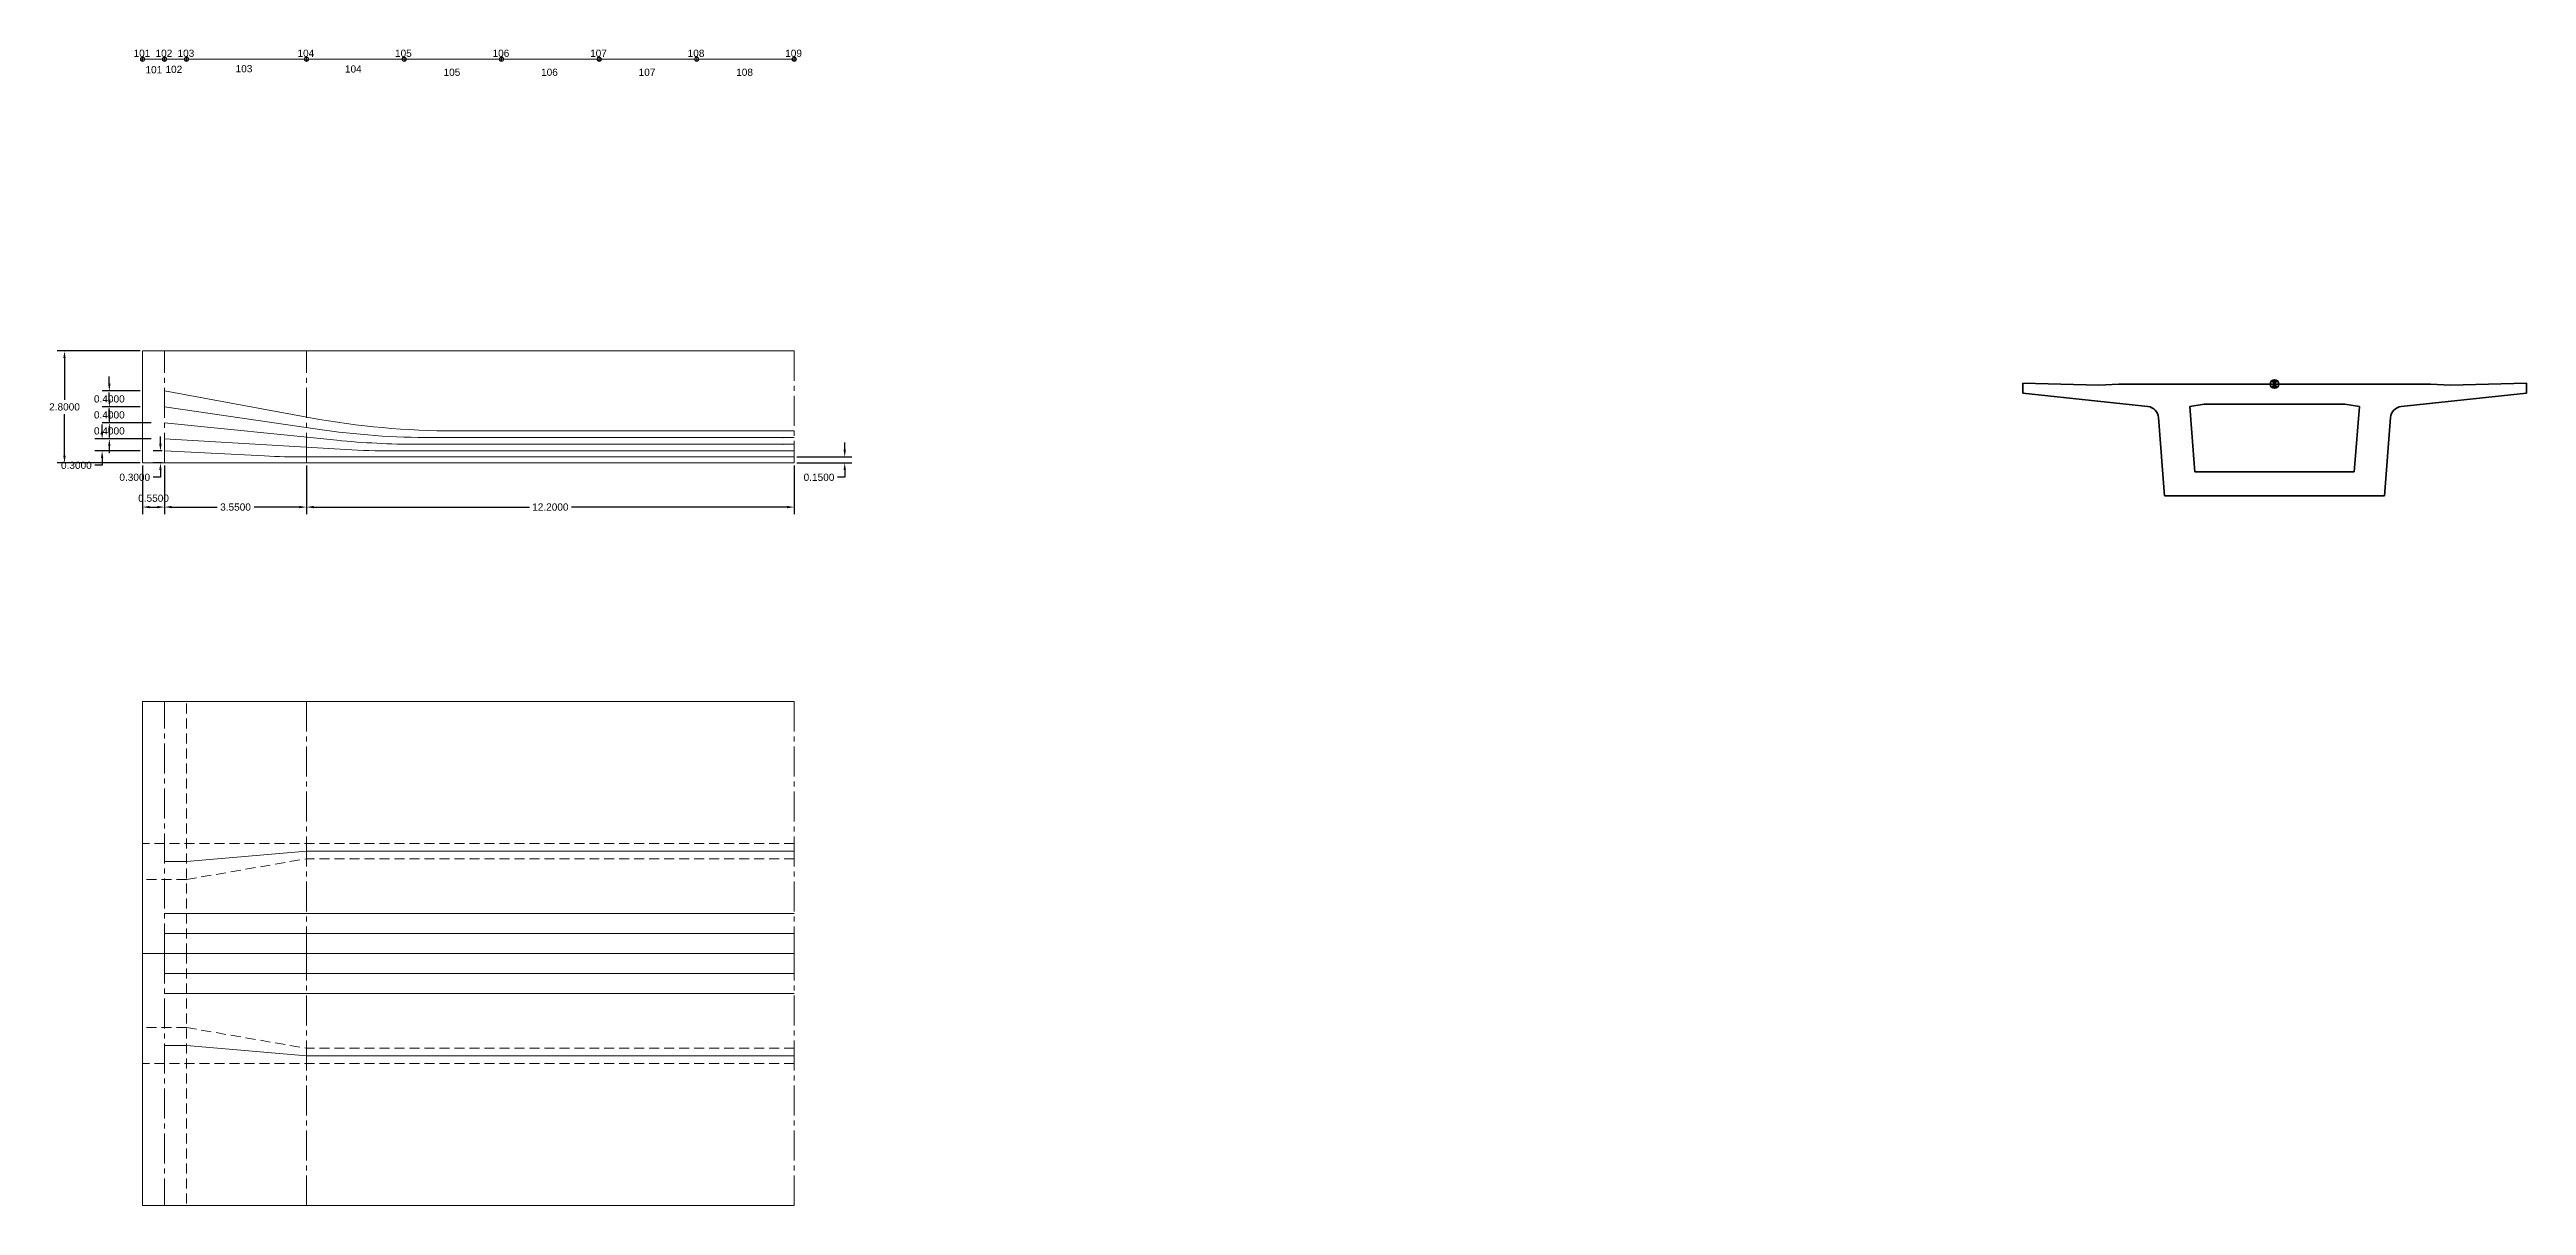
# Model space of a CAD drawing. Header units: metres. Extents: x -2.3 to 59.6, y -21.4 to 7.5.
import ezdxf

# ---------------------------------------------------------------- set-up
doc = ezdxf.new("R2010")
doc.units = ezdxf.units.M
doc.header["$MEASUREMENT"] = 0
doc.linetypes.add('CENTER2', pattern=[1.125, 0.75, -0.125, 0.125, -0.125])
doc.linetypes.add('HIDDEN', pattern=[0.375, 0.25, -0.125])
doc.layers.get('0').update_dxf_attribs({"lineweight": 5})
doc.layers.get('DEFPOINTS').update_dxf_attribs({"lineweight": 5})
for name, color, linetype, lineweight in [('1001', 10, 'Continuous', 5), ('1002', 30, 'Continuous', 5), ('1003', 50, 'Continuous', 5), ('1004', 70, 'Continuous', 5), ('1005', 90, 'Continuous', 5), ('2001', 160, 'Continuous', 5), ('2002', 181, 'Continuous', 5), ('2003', 80, 'Continuous', 5), ('2004', 51, 'Continuous', 5), ('3001', 7, 'Continuous', 5), ('3002', 7, 'Continuous', 5), ('3003', 7, 'Continuous', 5), ('3004', 7, 'Continuous', 5), ('beam', 7, 'Continuous', 5), ('center', 165, 'CENTER2', 9), ('Dim-ver', 7, 'Continuous', 5), ('elem', 7, 'Continuous', 5), ('Hidden', 165, 'HIDDEN', 15), ('horizontal', 7, 'Continuous', 5), ('node', 7, 'Continuous', 5), ('section', 4, 'Continuous', 35), ('vertical', 7, 'Continuous', 5)]:
    doc.layers.add(name, color=color, linetype=linetype, lineweight=lineweight)
doc.styles.get("Standard").update_dxf_attribs({"font": 'arial.ttf'})
doc.dimstyles.get("Standard").update_dxf_attribs({"dimtxt": 0.18, "dimasz": 0.18, "dimexe": 0.18, "dimexo": 0.0625, "dimgap": 0.09, "dimtad": 0, "dimtih": 1, "dimtoh": 1, "dimdec": 4, "dimzin": 0, "dimdsep": 46, "dimtxsty": 'Standard', "dimcen": 0.09, "dimadec": 0, "dimazin": 0, "dimtfac": 1, "dimtdec": 4, "dimtofl": 0, "dimtmove": 0, "dimatfit": 3, "dimfxl": 1, "dimtolj": 1, "dimtzin": 0, "dimarcsym": 0})

# ---------------------------------------------------------------- blocks, each defined once
blk = doc.blocks.new('*D114')
at = {"layer": 'DEFPOINTS', "color": 0, "transparency": 16777216}
for p in [(0.447, -2.8), (0.55, -2.5), (0.55, -2.8)]:
    blk.add_point(p, dxfattribs=at)
at = {"layer": 'Dim-ver', "color": 0, "lineweight": -2, "transparency": 16777216}
for p, q in [((0.447, -2.32), (0.447, -2.14)), ((0.488, -2.5), (0.267, -2.5)), ((0.488, -2.8), (0.267, -2.8)), ((0.447, -2.98), (0.447, -3.16)), ((0.447, -3.16), (0.267, -3.16))]:
    blk.add_line(p, q, dxfattribs=at)
at = {"layer": 'Dim-ver', "color": 0, "transparency": 16777216}
for points in [[(0.417, -2.32), (0.477, -2.32), (0.447, -2.5)], [(0.417, -2.98), (0.477, -2.98), (0.447, -2.8)]]:
    blk.add_solid(points, dxfattribs=at)
at = {"layer": 'Dim-ver', "color": 0, "transparency": 16777216, "insert": (-0.196, -3.16), "char_height": 0.18, "attachment_point": 5}
blk.add_mtext('\\A1;0.3000', dxfattribs=at)
blk = doc.blocks.new('*D115')
at = {"layer": 'DEFPOINTS', "color": 0, "transparency": 16777216}
for p in [(0, -2.8), (0.55, -2.8), (0.55, -3.904)]:
    blk.add_point(p, dxfattribs=at)
at = {"layer": 'Dim-ver', "color": 0, "lineweight": -2, "transparency": 16777216}
for p, q in [((0, -2.862), (0, -4.084)), ((0.55, -2.862), (0.55, -4.084)), ((0.18, -3.904), (0.37, -3.904))]:
    blk.add_line(p, q, dxfattribs=at)
at = {"layer": 'Dim-ver', "color": 0, "transparency": 16777216}
for points in [[(0.18, -3.874), (0.18, -3.934), (0, -3.904)], [(0.37, -3.874), (0.37, -3.934), (0.55, -3.904)]]:
    blk.add_solid(points, dxfattribs=at)
at = {"layer": 'Dim-ver', "color": 0, "transparency": 16777216, "insert": (0.275, -3.683), "char_height": 0.18, "attachment_point": 5}
blk.add_mtext('\\A1;0.5500', dxfattribs=at)
blk = doc.blocks.new('*D116')
at = {"layer": 'DEFPOINTS', "color": 0, "transparency": 16777216}
for p in [(0.55, -2.8), (4.1, -2.8), (4.1, -3.904)]:
    blk.add_point(p, dxfattribs=at)
at = {"layer": 'Dim-ver', "color": 0, "lineweight": -2, "transparency": 16777216}
for p, q in [((0.55, -2.862), (0.55, -4.084)), ((4.1, -2.862), (4.1, -4.084)), ((0.73, -3.904), (1.862, -3.904)), ((3.92, -3.904), (2.788, -3.904))]:
    blk.add_line(p, q, dxfattribs=at)
at = {"layer": 'Dim-ver', "color": 0, "transparency": 16777216}
for points in [[(0.73, -3.874), (0.73, -3.934), (0.55, -3.904)], [(3.92, -3.874), (3.92, -3.934), (4.1, -3.904)]]:
    blk.add_solid(points, dxfattribs=at)
at = {"layer": 'Dim-ver', "color": 0, "transparency": 16777216, "insert": (2.325, -3.904), "char_height": 0.18, "attachment_point": 5}
blk.add_mtext('\\A1;3.5500', dxfattribs=at)
blk = doc.blocks.new('*D117')
at = {"layer": 'DEFPOINTS', "color": 0, "transparency": 16777216}
for p in [(4.1, -2.8), (16.3, -2.8), (16.3, -3.904)]:
    blk.add_point(p, dxfattribs=at)
at = {"layer": 'Dim-ver', "color": 0, "lineweight": -2, "transparency": 16777216}
for p, q in [((4.1, -2.862), (4.1, -4.084)), ((16.3, -2.862), (16.3, -4.084)), ((4.28, -3.904), (9.675, -3.904)), ((16.12, -3.904), (10.725, -3.904))]:
    blk.add_line(p, q, dxfattribs=at)
at = {"layer": 'Dim-ver', "color": 0, "transparency": 16777216}
for points in [[(4.28, -3.874), (4.28, -3.934), (4.1, -3.904)], [(16.12, -3.874), (16.12, -3.934), (16.3, -3.904)]]:
    blk.add_solid(points, dxfattribs=at)
at = {"layer": 'Dim-ver', "color": 0, "transparency": 16777216, "insert": (10.2, -3.904), "char_height": 0.18, "attachment_point": 5}
blk.add_mtext('\\A1;12.2000', dxfattribs=at)
blk = doc.blocks.new('*D118')
at = {"layer": 'DEFPOINTS', "color": 0, "transparency": 16777216}
for p in [(-0.832, -1.8), (0.275, -1.8), (0.275, -2.2)]:
    blk.add_point(p, dxfattribs=at)
at = {"layer": 'Dim-ver', "color": 0, "lineweight": -2, "transparency": 16777216}
for p, q in [((0.213, -1.8), (-1.012, -1.8)), ((-0.832, -1.62), (-0.832, -1.44)), ((0.213, -2.2), (-1.012, -2.2)), ((-0.832, -2.38), (-0.832, -2.56))]:
    blk.add_line(p, q, dxfattribs=at)
at = {"layer": 'Dim-ver', "color": 0, "transparency": 16777216}
for points in [[(-0.862, -1.62), (-0.802, -1.62), (-0.832, -1.8)], [(-0.862, -2.38), (-0.802, -2.38), (-0.832, -2.2)]]:
    blk.add_solid(points, dxfattribs=at)
at = {"layer": 'Dim-ver', "color": 0, "transparency": 16777216, "insert": (-0.832, -2), "char_height": 0.18, "attachment_point": 5}
blk.add_mtext('\\A1;0.4000', dxfattribs=at)
blk = doc.blocks.new('*D119')
at = {"layer": 'DEFPOINTS', "color": 0, "transparency": 16777216}
for p in [(-0.832, -1.4), (0, -1.4), (0.275, -1.8)]:
    blk.add_point(p, dxfattribs=at)
at = {"layer": 'Dim-ver', "color": 0, "lineweight": -2, "transparency": 16777216}
for p, q in [((-0.832, -1.22), (-0.832, -1.04)), ((-0.062, -1.4), (-1.012, -1.4)), ((0.213, -1.8), (-1.012, -1.8)), ((-0.832, -1.98), (-0.832, -2.16))]:
    blk.add_line(p, q, dxfattribs=at)
at = {"layer": 'Dim-ver', "color": 0, "transparency": 16777216}
for points in [[(-0.862, -1.22), (-0.802, -1.22), (-0.832, -1.4)], [(-0.862, -1.98), (-0.802, -1.98), (-0.832, -1.8)]]:
    blk.add_solid(points, dxfattribs=at)
at = {"layer": 'Dim-ver', "color": 0, "transparency": 16777216, "insert": (-0.832, -1.6), "char_height": 0.18, "attachment_point": 5}
blk.add_mtext('\\A1;0.4000', dxfattribs=at)
blk = doc.blocks.new('*D120')
at = {"layer": 'DEFPOINTS', "color": 0, "transparency": 16777216}
for p in [(-0.832, -1), (0, -1), (0, -1.4)]:
    blk.add_point(p, dxfattribs=at)
at = {"layer": 'Dim-ver', "color": 0, "lineweight": -2, "transparency": 16777216}
for p, q in [((-0.062, -1), (-1.012, -1)), ((-0.832, -0.82), (-0.832, -0.64)), ((-0.062, -1.4), (-1.012, -1.4)), ((-0.832, -1.58), (-0.832, -1.76))]:
    blk.add_line(p, q, dxfattribs=at)
at = {"layer": 'Dim-ver', "color": 0, "transparency": 16777216}
for points in [[(-0.862, -0.82), (-0.802, -0.82), (-0.832, -1)], [(-0.862, -1.58), (-0.802, -1.58), (-0.832, -1.4)]]:
    blk.add_solid(points, dxfattribs=at)
at = {"layer": 'Dim-ver', "color": 0, "transparency": 16777216, "insert": (-0.832, -1.2), "char_height": 0.18, "attachment_point": 5}
blk.add_mtext('\\A1;0.4000', dxfattribs=at)
blk = doc.blocks.new('*D121')
at = {"layer": 'DEFPOINTS', "color": 0, "transparency": 16777216}
for p in [(0, -2.2), (-1.012, -2.5), (0, -2.5)]:
    blk.add_point(p, dxfattribs=at)
at = {"layer": 'Dim-ver', "color": 0, "lineweight": -2, "transparency": 16777216}
for p, q in [((-1.012, -2.02), (-1.012, -1.84)), ((-0.062, -2.2), (-1.192, -2.2)), ((-0.062, -2.5), (-1.192, -2.5)), ((-1.012, -2.86), (-1.192, -2.86)), ((-1.012, -2.68), (-1.012, -2.86))]:
    blk.add_line(p, q, dxfattribs=at)
at = {"layer": 'Dim-ver', "color": 0, "transparency": 16777216}
for points in [[(-1.042, -2.02), (-0.982, -2.02), (-1.012, -2.2)], [(-1.042, -2.68), (-0.982, -2.68), (-1.012, -2.5)]]:
    blk.add_solid(points, dxfattribs=at)
at = {"layer": 'Dim-ver', "color": 0, "transparency": 16777216, "insert": (-1.656, -2.86), "char_height": 0.18, "attachment_point": 5}
blk.add_mtext('\\A1;0.3000', dxfattribs=at)
blk = doc.blocks.new('node')
at = {"layer": 'node', "color": 1, "ltscale": 0.2}
for p, q in [((0.0535, 0), (-0.0535, 0)), ((0, 0.0535), (0, -0.0535))]:
    blk.add_line(p, q, dxfattribs=at)
at = {"layer": 'node', "color": 3, "ltscale": 250}
for radius in [0.0535, 0.0485]:
    blk.add_circle((0, 0), radius, dxfattribs=at)
blk = doc.blocks.new('ref')
at = {"layer": 'DEFPOINTS'}
h = blk.add_hatch(color=256, dxfattribs=at)
h.dxf.hatch_style = 1
h.paths.add_polyline_path([(0.038, 0.038, 0.414214), (-0.038, 0.038), (0, 0)])
h.paths.add_polyline_path([(-0.038, -0.038, 0.414214), (0.038, -0.038), (0, 0)])
at = {"layer": 'DEFPOINTS', "color": 1, "ltscale": 0.2}
for p, q in [((-0.038, 0.038), (0.038, -0.038)), ((0.038, 0.038), (-0.038, -0.038))]:
    blk.add_line(p, q, dxfattribs=at)
at = {"layer": 'section', "color": 3, "ltscale": 250}
blk.add_circle((0, 0), 0.0535, dxfattribs=at)
blk = doc.blocks.new('*D131')
at = {"layer": 'DEFPOINTS', "color": 0, "transparency": 16777216}
for p in [(16.3, -2.65), (16.3, -2.8), (17.563, -2.8)]:
    blk.add_point(p, dxfattribs=at)
at = {"layer": 'Dim-ver', "color": 0, "lineweight": -2, "transparency": 16777216}
for p, q in [((17.563, -2.47), (17.563, -2.29)), ((16.363, -2.65), (17.743, -2.65)), ((16.363, -2.8), (17.743, -2.8)), ((17.563, -2.98), (17.563, -3.16)), ((17.563, -3.16), (17.383, -3.16))]:
    blk.add_line(p, q, dxfattribs=at)
at = {"layer": 'Dim-ver', "color": 0, "transparency": 16777216}
for points in [[(17.533, -2.47), (17.593, -2.47), (17.563, -2.65)], [(17.533, -2.98), (17.593, -2.98), (17.563, -2.8)]]:
    blk.add_solid(points, dxfattribs=at)
at = {"layer": 'Dim-ver', "color": 0, "transparency": 16777216, "insert": (16.92, -3.16), "char_height": 0.18, "attachment_point": 5}
blk.add_mtext('\\A1;0.1500', dxfattribs=at)
blk = doc.blocks.new('*D132')
at = {"layer": 'DEFPOINTS', "color": 0, "transparency": 16777216}
for p in [(0, 0), (-1.953, -2.8), (0, -2.8)]:
    blk.add_point(p, dxfattribs=at)
at = {"layer": 'Dim-ver', "color": 0, "lineweight": -2, "transparency": 16777216}
for p, q in [((-0.062, 0), (-2.133, 0)), ((-1.953, -0.18), (-1.953, -1.218)), ((-1.953, -2.62), (-1.953, -1.582)), ((-0.062, -2.8), (-2.133, -2.8))]:
    blk.add_line(p, q, dxfattribs=at)
at = {"layer": 'Dim-ver', "color": 0, "transparency": 16777216}
for points in [[(-1.983, -0.18), (-1.923, -0.18), (-1.953, 0)], [(-1.983, -2.62), (-1.923, -2.62), (-1.953, -2.8)]]:
    blk.add_solid(points, dxfattribs=at)
at = {"layer": 'Dim-ver', "color": 0, "transparency": 16777216, "insert": (-1.953, -1.4), "char_height": 0.18, "attachment_point": 5}
blk.add_mtext('\\A1;2.8000', dxfattribs=at)

msp = doc.modelspace()

# ---------------------------------------------------------------- linework, layer by layer
for p in [(16.02152, -2.16667), (16.02152, -2.33333)]:
    msp.add_point(p)
at = {"layer": '1001'}
msp.add_line((16.3, -15.06888), (0.55, -15.06888), dxfattribs=at)
msp.add_lwpolyline([(16.3, -2.65), (4.04969, -2.65, -0.01249025), (3.05094, -2.62505), (0.55, -2.5)], format="xyb", dxfattribs=at)
at = {"layer": '1002'}
msp.add_line((16.3, -14.56888), (0.55, -14.56888), dxfattribs=at)
msp.add_lwpolyline([(16.3, -2.65), (4.04969, -2.65, -0.01249025), (3.05094, -2.62505), (0.55, -2.5)], format="xyb", dxfattribs=at)
at = {"layer": '1003'}
msp.add_line((16.3, -14.06888), (0.55, -14.06888), dxfattribs=at)
msp.add_lwpolyline([(16.3, -2.65), (4.04969, -2.65, -0.01249025), (3.05094, -2.62505), (0.55, -2.5)], format="xyb", dxfattribs=at)
at = {"layer": '1004'}
msp.add_line((16.3, -15.56888), (0.55, -15.56888), dxfattribs=at)
msp.add_lwpolyline([(16.3, -2.65), (4.04969, -2.65, -0.01249025), (3.05094, -2.62505), (0.55, -2.5)], format="xyb", dxfattribs=at)
at = {"layer": '1005'}
msp.add_line((16.3, -16.06888), (0.55, -16.06888), dxfattribs=at)
msp.add_lwpolyline([(16.3, -2.65), (4.04969, -2.65, -0.01249025), (3.05094, -2.62505), (0.55, -2.5)], format="xyb", dxfattribs=at)
at = {"layer": '2001'}
msp.add_lwpolyline([(0.55, -2.2), (5.08496, -2.46575, 0.01463431), (6.25495, -2.5), (16.3, -2.5)], format="xyb", dxfattribs=at)
msp.add_lwpolyline([(0.55, -12.76888), (1.1, -12.76888), (4.1, -12.50888), (16.3, -12.50888)], dxfattribs=at)
at = {"layer": '2002'}
msp.add_lwpolyline([(0.55, -1.8), (4.85935, -2.23309, 0.02504615), (6.85927, -2.33333), (16.3, -2.33333)], format="xyb", dxfattribs=at)
msp.add_lwpolyline([(0.55, -12.76888), (1.1, -12.76888), (4.1, -12.50888), (16.3, -12.50888)], dxfattribs=at)
at = {"layer": '2003'}
msp.add_lwpolyline([(0.55, -1.4), (4.37319, -1.95742, 0.03621078), (7.25868, -2.16667), (16.3, -2.16667)], format="xyb", dxfattribs=at)
msp.add_lwpolyline([(0.55, -12.76888), (1.1, -12.76888), (4.1, -12.50888), (16.3, -12.50888)], dxfattribs=at)
at = {"layer": '2004'}
msp.add_lwpolyline([(0.55, -1), (4.20188, -1.67085, 0.04544988), (7.81542, -2), (16.3, -2)], format="xyb", dxfattribs=at)
msp.add_lwpolyline([(0.55, -12.76888), (1.1, -12.76888), (4.1, -12.50888), (16.3, -12.50888)], dxfattribs=at)
at = {"layer": '3001'}
msp.add_lwpolyline([(0.55, -2.2), (5.08496, -2.46575, 0.01463431), (6.25495, -2.5), (16.3, -2.5)], format="xyb", dxfattribs=at)
msp.add_lwpolyline([(0.55, -17.36888), (1.1, -17.36888), (4.1, -17.62888), (16.3, -17.62888)], dxfattribs=at)
at = {"layer": '3002'}
msp.add_lwpolyline([(0.55, -1.8), (4.85935, -2.23309, 0.02504615), (6.85927, -2.33333), (16.3, -2.33333)], format="xyb", dxfattribs=at)
msp.add_lwpolyline([(0.55, -17.36888), (1.1, -17.36888), (4.1, -17.62888), (16.3, -17.62888)], dxfattribs=at)
at = {"layer": '3003'}
msp.add_lwpolyline([(0.55, -1.4), (4.37319, -1.95742, 0.03621078), (7.25868, -2.16667), (16.3, -2.16667)], format="xyb", dxfattribs=at)
msp.add_lwpolyline([(0.55, -17.36888), (1.1, -17.36888), (4.1, -17.62888), (16.3, -17.62888)], dxfattribs=at)
at = {"layer": '3004'}
msp.add_lwpolyline([(0.55, -1), (4.20188, -1.67085, 0.04544988), (7.81542, -2), (16.3, -2)], format="xyb", dxfattribs=at)
msp.add_lwpolyline([(0.55, -17.36888), (1.1, -17.36888), (4.1, -17.62888), (16.3, -17.62888)], dxfattribs=at)
at = {"layer": 'beam'}
msp.add_line((0, 7.29508), (16.3, 7.29508), dxfattribs=at)
at = {"layer": 'center'}
for p, q in [((0.55, -2.8), (0.55, 0)), ((4.1, -2.8), (4.1, 0)), ((16.3, 0), (16.3, -2.8)), ((0.55, -15.06888), (0.55, -8.76888)), ((4.1, -8.76888), (4.1, -15.06888)), ((16.3, -8.76888), (16.3, -15.06888)), ((0, -15.06888), (16.3, -15.06888)), ((0.55, -15.06888), (0.55, -21.36888)), ((4.1, -21.36888), (4.1, -15.06888)), ((16.3, -21.36888), (16.3, -15.06888))]:
    msp.add_line(p, q, dxfattribs=at)
at = {"layer": 'Hidden'}
for p, q in [((1.1, -15.06888), (1.1, -8.76888)), ((16.3, -12.31888), (0, -12.31888)), ((1.1, -13.21888), (4.1, -12.69888)), ((16.3, -12.69888), (4.1, -12.69888)), ((1.1, -13.21888), (0, -13.21888)), ((1.1, -15.06888), (1.1, -21.36888)), ((1.1, -16.91888), (0, -16.91888)), ((1.1, -16.91888), (4.1, -17.43888)), ((16.3, -17.81888), (0, -17.81888)), ((16.3, -17.43888), (4.1, -17.43888))]:
    msp.add_line(p, q, dxfattribs=at)
at = {"layer": 'horizontal'}
for p, q in [((0, -8.76888), (16.3, -8.76888)), ((0, -8.76888), (0, -15.06888)), ((0, -21.36888), (0, -15.06888)), ((0, -21.36888), (16.3, -21.36888))]:
    msp.add_line(p, q, dxfattribs=at)
at = {"layer": 'section'}
for p, q in [((47.02986, -0.80637), (47.02986, -1.05637)), ((48.92986, -0.85637), (47.02986, -0.80637)), ((47.02986, -1.05637), (50.16166, -1.38994)), ((49.42986, -0.82637), (48.92986, -0.85637)), ((53.32986, -0.82637), (49.42986, -0.82637)), ((53.32986, -0.82637), (57.22986, -0.82637)), ((59.62986, -1.05637), (56.49806, -1.38994)), ((57.22986, -0.82637), (57.72986, -0.85637)), ((57.72986, -0.85637), (59.62986, -0.80637)), ((59.62986, -0.80637), (59.62986, -1.05637)), ((50.429, -1.66524), (50.57986, -3.62637)), ((51.20991, -1.38637), (51.56991, -1.32637)), ((51.20991, -1.38637), (51.3284, -2.92667)), ((53.32986, -1.32637), (51.56991, -1.32637)), ((53.32986, -1.32637), (55.0898, -1.32637)), ((55.4498, -1.38637), (55.0898, -1.32637)), ((55.4498, -1.38637), (55.33132, -2.92667)), ((56.23071, -1.66524), (56.07986, -3.62637)), ((51.3284, -2.92667), (51.33607, -3.02637)), ((51.33607, -3.02637), (53.32986, -3.02637)), ((53.32986, -3.02637), (55.32365, -3.02637)), ((55.33132, -2.92667), (55.32365, -3.02637)), ((53.32986, -3.62637), (50.57986, -3.62637)), ((53.32986, -3.62637), (56.07986, -3.62637))]:
    msp.add_line(p, q, dxfattribs=at)
for centre, start, end in [((50.12988, -1.68825), 4.3987054, 83.920411), ((56.52983, -1.68825), 96.079589, 175.6012946)]:
    msp.add_arc(centre, 0.3, start, end, dxfattribs=at)
at = {"layer": 'vertical'}
for p, q in [((0, 0), (16.3, 0)), ((0, -2.8), (0, 0)), ((16.3, -2.8), (0, -2.8))]:
    msp.add_line(p, q, dxfattribs=at)

# ---------------------------------------------------------------- block references
for p in [(0, 7.29508), (0.55, 7.29508), (1.1, 7.29508), (4.1, 7.29508), (6.54, 7.29508), (8.98, 7.29508), (11.42, 7.29508), (13.86, 7.29508), (16.3, 7.29508)]:
    msp.add_blockref('node', p)
at = {"xscale": 2, "yscale": 2, "zscale": 2}
msp.add_blockref('ref', (53.32986, -0.82637), dxfattribs=at)

# ---------------------------------------------------------------- texts
at = {"layer": 'elem'}
for s, p in [('101', (0.07219, 6.94382)), ('102', (0.57231, 6.95324)), ('103', (2.32694, 6.96986)), ('104', (5.06201, 6.96183)), ('105', (7.52798, 6.88031)), ('106', (9.96798, 6.88031)), ('107', (12.40798, 6.88031)), ('108', (14.84798, 6.88031))]:
    msp.add_text(s, height=0.18, dxfattribs=at).set_placement(p)
at = {"layer": 'node'}
for s, p in [('101', (-0.22615, 7.35508)), ('102', (0.32385, 7.35508)), ('103', (0.87385, 7.35508)), ('104', (3.87385, 7.35508)), ('105', (6.31385, 7.35508)), ('106', (8.75385, 7.35508)), ('107', (11.19385, 7.35508)), ('108', (13.63385, 7.35508)), ('109', (16.07385, 7.35508))]:
    msp.add_text(s, height=0.18, dxfattribs=at).set_placement(p)

# ---------------------------------------------------------------- dimensions: what is measured, and where the dimension line sits
at = {"layer": 'Dim-ver'}
for base, p1, p2, picture, middle in [((-1.95252, -2.8), (0, 0), (0, -2.8), '*D132', (-1.95252, -1.4)), ((-1.01239, -2.5), (0, -2.2), (0, -2.5), '*D121', (-1.65571, -2.86)), ((-0.83239, -1.8), (0.275, -2.2), (0.275, -1.8), '*D118', (-0.83239, -2)), ((0.44739, -2.8), (0.55, -2.5), (0.55, -2.8), '*D114', (-0.19593, -3.16)), ((17.56323, -2.8), (16.3, -2.65), (16.3, -2.8), '*D131', (16.91991, -3.16))]:
    dim = msp.add_linear_dim(base=base, p1=p1, p2=p2, angle=90, dimstyle='Standard', dxfattribs=at)
    dim.commit()
    dim.dimension.update_dxf_attribs({"geometry": picture, "text_midpoint": middle})
for base, p1, p2, picture, middle in [((-0.83239, -1), (0, -1.4), (0, -1), '*D120', (-0.83239, -1.2)), ((-0.83239, -1.4), (0.275, -1.8), (0, -1.4), '*D119', (-0.83239, -1.6))]:
    dim = msp.add_linear_dim(base=base, p1=p1, p2=p2, angle=90, dimstyle='Standard', override={"dimtmove": 1}, dxfattribs=at)
    dim.commit()
    dim.dimension.update_dxf_attribs({"geometry": picture, "text_midpoint": middle})
dim = msp.add_linear_dim(base=(0.55, -3.90381), p1=(0, -2.8), p2=(0.55, -2.8), dimstyle='Standard', override={"dimtmove": 2}, dxfattribs=at)
dim.commit()
dim.dimension.update_dxf_attribs({"geometry": '*D115', "text_midpoint": (0.275, -3.68338), "dimtype": 160})
for base, p1, p2, picture, middle in [((4.1, -3.90381), (0.55, -2.8), (4.1, -2.8), '*D116', (2.325, -3.90381)), ((16.3, -3.90381), (4.1, -2.8), (16.3, -2.8), '*D117', (10.2, -3.90381))]:
    dim = msp.add_linear_dim(base=base, p1=p1, p2=p2, dimstyle='Standard', override={"dimtmove": 2}, dxfattribs=at)
    dim.commit()
    dim.dimension.update_dxf_attribs({"geometry": picture, "text_midpoint": middle})

doc.saveas('drawing.dxf')
